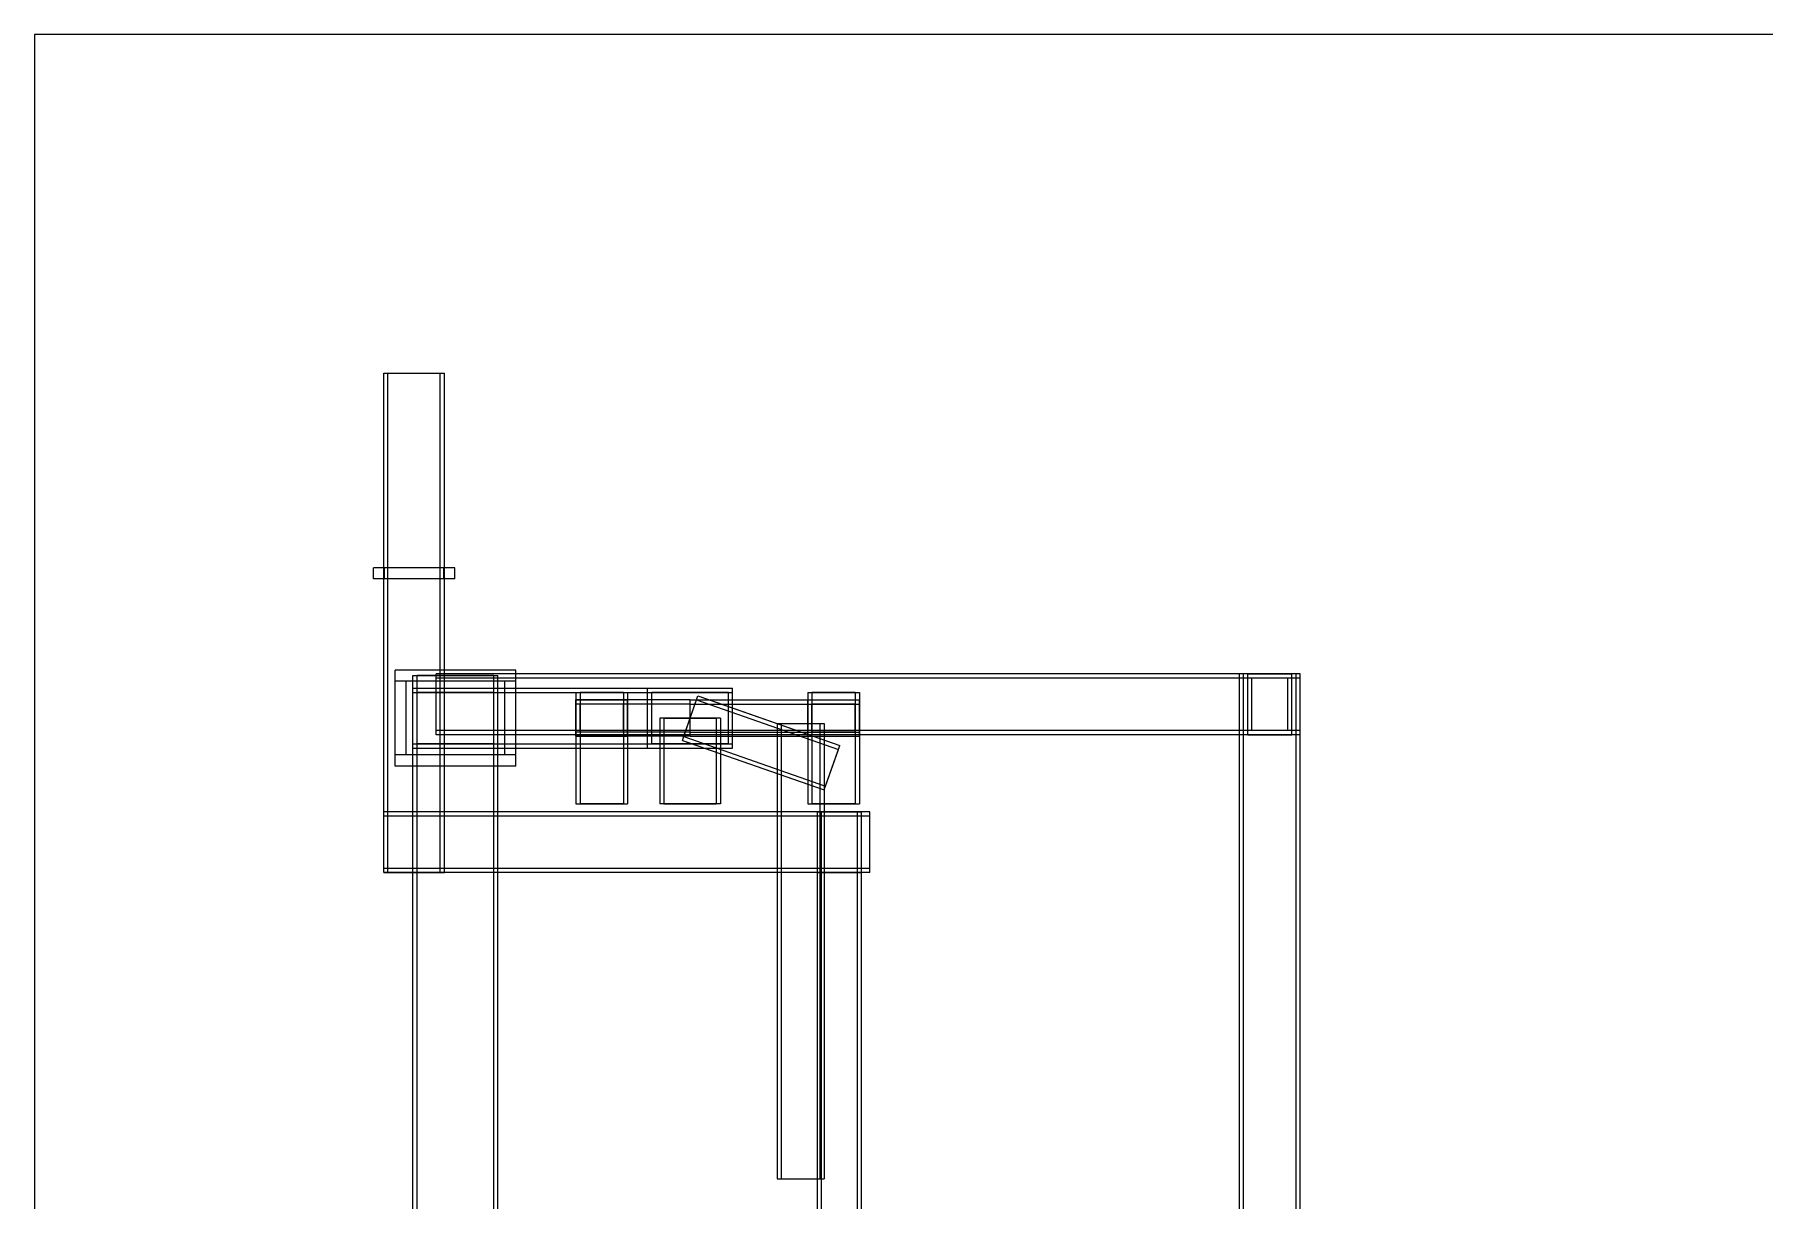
# Model space of a CAD drawing. Header units: millimetres. Extents: x -1128 to 652, y -864 to 693.
# Drawn here: x -1128 to -501, y 270 to 693 of the extents above; entities that cross this region are included whole.
import ezdxf

# ---------------------------------------------------------------- set-up
doc = ezdxf.new("R2010")
doc.units = ezdxf.units.MM
for name, color, linetype in [('BORDER', 7, 'Continuous'), ('HIDDEN', 8, 'Continuous'), ('VISIBLE', 7, 'Continuous')]:
    doc.layers.add(name, color=color, linetype=linetype)

msp = doc.modelspace()

# ---------------------------------------------------------------- linework, layer by layer
at = {"layer": 'BORDER'}
msp.add_lwpolyline([(-1127.71, -863.66), (651.79, -863.66), (651.79, 692.72), (-1127.71, 692.72)], close=True, dxfattribs=at)
at = {"layer": 'HIDDEN'}
for points in [[(-1001.24, 570), (-979.24, 570)], [(-1001.24, 389), (-1001.24, 570)], [(-999.74, 389), (-999.74, 570)], [(-999.74, 389), (-999.74, 570)], [(-999.74, 570), (-980.74, 570)], [(-999.74, 570), (-980.74, 570)], [(-980.74, 389), (-980.74, 570)], [(-980.74, 389), (-980.74, 570)], [(-979.24, 389), (-979.24, 570)], [(-1004.99, 495.5), (-1004.99, 499.5)], [(-1004.99, 495.5), (-1004.99, 499.5)], [(-975.49, 499.5), (-1004.99, 499.5)], [(-975.49, 499.5), (-1004.99, 499.5)], [(-1004.99, 495.5), (-1004.99, 499.5)], [(-975.49, 499.5), (-1004.99, 499.5)], [(-1004.99, 495.5), (-1004.99, 499.5)], [(-1004.99, 495.5), (-1004.99, 499.5)], [(-1000.99, 499.5), (-1004.99, 499.5)], [(-1000.99, 499.5), (-1004.99, 499.5)], [(-975.49, 495.5), (-1004.99, 495.5)], [(-975.49, 495.5), (-1004.99, 495.5)], [(-975.49, 495.5), (-1004.99, 495.5)], [(-1000.99, 495.5), (-1004.99, 495.5)], [(-1000.99, 495.5), (-1004.99, 495.5)], [(-1001.24, 495.5), (-1001.24, 499.5)], [(-1000.99, 495.5), (-1000.99, 499.5)], [(-1000.99, 495.5), (-1000.99, 499.5)], [(-979.49, 495.5), (-979.49, 499.5)], [(-979.49, 495.5), (-979.49, 499.5)], [(-975.49, 499.5), (-979.49, 499.5)], [(-975.49, 499.5), (-979.49, 499.5)], [(-975.49, 495.5), (-979.49, 495.5)], [(-975.49, 495.5), (-979.49, 495.5)], [(-979.24, 495.5), (-979.24, 499.5)], [(-975.49, 495.5), (-975.49, 499.5)], [(-975.49, 495.5), (-975.49, 499.5)], [(-975.49, 495.5), (-975.49, 499.5)], [(-975.49, 495.5), (-975.49, 499.5)], [(-975.49, 495.5), (-975.49, 499.5)], [(-953.34, 462.35), (-997.14, 462.35)], [(-997.14, 458.35), (-997.14, 462.35)], [(-953.34, 458.35), (-997.14, 458.35)], [(-993.14, 458.35), (-997.14, 458.35)], [(-997.14, 431.65), (-997.14, 458.35)], [(-993.14, 431.65), (-993.14, 458.35)], [(-990.64, 460.4), (-959.84, 460.4)], [(-990.64, 460.4), (-959.84, 460.4)], [(-990.64, 55.08), (-990.64, 460.4)], [(-990.64, 458.35), (-990.64, 460.4)], [(-989.14, 55.08), (-989.14, 460.4)], [(-989.14, 55.08), (-989.14, 460.4)], [(-961.34, 460.4), (-989.14, 460.4)], [(-961.34, 460.4), (-989.14, 460.4)], [(-953.34, 461), (-982.24, 461)], [(-982.24, 439), (-982.24, 461)], [(-669.24, 461), (-982.24, 461)], [(-982.24, 439), (-982.24, 461)], [(-669.24, 459.5), (-982.24, 459.5)], [(-669.24, 459.5), (-982.24, 459.5)], [(-982.24, 440.5), (-982.24, 459.5)], [(-982.24, 440.5), (-982.24, 459.5)], [(-979.24, 389), (-979.24, 462.35)], [(-961.34, 55.08), (-961.34, 460.4)], [(-961.34, 55.08), (-961.34, 460.4)], [(-959.84, 55.08), (-959.84, 460.4)], [(-959.84, 458.35), (-959.84, 460.4)], [(-953.34, 458.35), (-957.34, 458.35)], [(-957.34, 431.65), (-957.34, 458.35)], [(-953.34, 458.35), (-953.34, 462.35)], [(-953.34, 431.65), (-953.34, 458.35)], [(-691.24, 38.8), (-691.24, 461)], [(-669.24, 461), (-691.24, 461)], [(-691.24, 439), (-691.24, 461)], [(-669.24, 461), (-691.24, 461)], [(-689.74, 38.8), (-689.74, 461)], [(-689.74, 38.8), (-689.74, 461)], [(-670.74, 461), (-689.74, 461)], [(-670.74, 461), (-689.74, 461)], [(-688.24, 461), (-672.24, 461)], [(-688.24, 439), (-688.24, 461)], [(-686.74, 440.5), (-686.74, 459.5)], [(-673.74, 459.5), (-686.74, 459.5)], [(-673.74, 440.5), (-673.74, 459.5)], [(-672.24, 439), (-672.24, 461)], [(-670.74, 38.8), (-670.74, 461)], [(-670.74, 38.8), (-670.74, 461)], [(-669.24, 38.8), (-669.24, 461)], [(-669.24, 439), (-669.24, 461)], [(-669.24, 439), (-669.24, 461)], [(-669.24, 440.5), (-669.24, 459.5)], [(-669.24, 440.5), (-669.24, 459.5)], [(-990.64, 455.85), (-959.84, 455.85)], [(-990.64, 455.85), (-959.84, 455.85)], [(-990.64, 434.15), (-990.64, 455.85)], [(-990.64, 434.15), (-990.64, 455.85)], [(-990.64, 455.85), (-959.84, 455.85)], [(-990.64, 434.15), (-990.64, 455.85)], [(-990.64, 434.15), (-990.64, 455.85)], [(-990.64, 455.85), (-874.84, 455.85)], [(-990.64, 454.35), (-874.84, 454.35)], [(-990.64, 454.35), (-874.84, 454.35)], [(-990.64, 435.65), (-990.64, 454.35)], [(-990.64, 435.65), (-990.64, 454.35)], [(-989.14, 435.65), (-989.14, 454.35)], [(-961.34, 454.35), (-989.14, 454.35)], [(-989.14, 435.65), (-989.14, 454.35)], [(-961.34, 454.35), (-989.14, 454.35)], [(-989.14, 435.65), (-989.14, 454.35)], [(-961.34, 454.35), (-989.14, 454.35)], [(-961.34, 435.65), (-961.34, 454.35)], [(-961.34, 435.65), (-961.34, 454.35)], [(-961.34, 435.65), (-961.34, 454.35)], [(-959.84, 434.15), (-959.84, 455.85)], [(-959.84, 434.15), (-959.84, 455.85)], [(-959.84, 434.15), (-959.84, 455.85)], [(-959.84, 434.15), (-959.84, 455.85)], [(-957.34, 434.15), (-957.34, 455.85)], [(-953.34, 434.15), (-953.34, 455.85)], [(-931.59, 454.35), (-912.89, 454.35)], [(-931.59, 454.35), (-931.59, 414)], [(-912.89, 451.59), (-931.59, 451.59)], [(-931.59, 438.41), (-931.59, 451.59)], [(-890.24, 451.59), (-931.59, 451.59)], [(-931.59, 438.41), (-931.59, 451.59)], [(-931.59, 451.59), (-912.89, 451.59)], [(-931.59, 438.41), (-931.59, 451.59)], [(-930.09, 454.35), (-930.09, 414)], [(-930.09, 454.35), (-930.09, 414)], [(-914.39, 454.35), (-930.09, 454.35)], [(-914.39, 454.35), (-930.09, 454.35)], [(-914.39, 454.35), (-914.39, 414)], [(-914.39, 454.35), (-914.39, 414)], [(-912.89, 454.35), (-912.89, 414)], [(-912.89, 438.41), (-912.89, 451.59)], [(-905.64, 455.85), (-874.84, 455.85)], [(-905.64, 455.85), (-874.84, 455.85)], [(-905.64, 434.15), (-905.64, 455.85)], [(-905.64, 438.41), (-905.64, 451.59)], [(-904.14, 435.65), (-904.14, 454.35)], [(-876.34, 454.35), (-904.14, 454.35)], [(-904.14, 438.41), (-904.14, 451.59)], [(-893.05, 436.95), (-887.42, 453.05)], [(-892.56, 438.37), (-887.92, 451.63)], [(-892.56, 438.37), (-887.92, 451.63)], [(-892.54, 438.41), (-887.93, 451.59)], [(-890.24, 438.41), (-890.24, 451.59)], [(-890.24, 451.59), (-828.89, 451.59)], [(-890.24, 438.41), (-890.24, 451.59)], [(-887.92, 451.63), (-836.5, 433.63)], [(-887.92, 451.63), (-836.5, 433.63)], [(-887.42, 453.05), (-836, 435.05)], [(-883.25, 451.59), (-836, 435.05)], [(-876.34, 435.65), (-876.34, 454.35)], [(-876.34, 438.41), (-876.34, 451.59)], [(-874.84, 434.15), (-874.84, 455.85)], [(-874.84, 434.15), (-874.84, 455.85)], [(-874.84, 434.15), (-874.84, 455.85)], [(-874.84, 435.65), (-874.84, 454.35)], [(-874.84, 435.65), (-874.84, 454.35)], [(-874.84, 438.41), (-874.84, 451.59)], [(-847.59, 454.35), (-828.89, 454.35)], [(-847.59, 454.35), (-847.59, 414)], [(-847.59, 451.59), (-828.89, 451.59)], [(-847.59, 451.59), (-828.89, 451.59)], [(-847.59, 438.41), (-847.59, 451.59)], [(-846.09, 454.35), (-846.09, 414)], [(-846.09, 454.35), (-846.09, 414)], [(-830.39, 454.35), (-846.09, 454.35)], [(-830.39, 454.35), (-846.09, 454.35)], [(-830.39, 454.35), (-830.39, 414)], [(-830.39, 454.35), (-830.39, 414)], [(-828.89, 454.35), (-828.89, 414)], [(-828.89, 438.41), (-828.89, 451.59)], [(-828.89, 438.41), (-828.89, 451.59)], [(-828.89, 438.41), (-828.89, 451.59)], [(-890.24, 450.09), (-931.59, 450.09)], [(-890.24, 450.09), (-931.59, 450.09)], [(-931.59, 439.91), (-931.59, 450.09)], [(-931.59, 439.91), (-931.59, 450.09)], [(-930.09, 439.91), (-930.09, 450.09)], [(-914.39, 450.09), (-930.09, 450.09)], [(-914.39, 439.91), (-914.39, 450.09)], [(-901.24, 445), (-901.24, 414)], [(-879.24, 445), (-901.24, 445)], [(-901.24, 445), (-901.24, 438.41)], [(-879.24, 445), (-901.24, 445)], [(-899.74, 445), (-899.74, 414)], [(-899.74, 445), (-899.74, 414)], [(-899.74, 445), (-880.74, 445)], [(-899.74, 445), (-880.74, 445)], [(-890.24, 450.09), (-828.89, 450.09)], [(-890.24, 450.09), (-828.89, 450.09)], [(-890.24, 439.91), (-890.24, 450.09)], [(-890.24, 439.91), (-890.24, 450.09)], [(-890.24, 439.91), (-890.24, 450.09)], [(-890.24, 439.91), (-890.24, 450.09)], [(-880.74, 445), (-880.74, 414)], [(-880.74, 445), (-880.74, 414)], [(-879.24, 445), (-879.24, 414)], [(-879.24, 445), (-879.24, 432.12)], [(-846.09, 439.91), (-846.09, 450.09)], [(-830.39, 450.09), (-846.09, 450.09)], [(-830.39, 439.91), (-830.39, 450.09)], [(-828.89, 439.91), (-828.89, 450.09)], [(-828.89, 439.91), (-828.89, 450.09)], [(-669.24, 440.5), (-982.24, 440.5)], [(-669.24, 440.5), (-982.24, 440.5)], [(-828.89, 439), (-982.24, 439)], [(-669.24, 439), (-982.24, 439)], [(-890.24, 439.91), (-931.59, 439.91)], [(-890.24, 439.91), (-931.59, 439.91)], [(-914.39, 439.91), (-930.09, 439.91)], [(-890.24, 439.91), (-828.89, 439.91)], [(-890.24, 439.91), (-828.89, 439.91)], [(-858.76, 443.1), (-841.71, 443.1)], [(-858.76, 443.1), (-858.76, 278)], [(-858.76, 443.1), (-841.71, 443.1)], [(-858.76, 443.1), (-858.76, 438.41)], [(-857.26, 443.1), (-857.26, 278)], [(-857.26, 443.1), (-857.26, 278)], [(-857.26, 443.1), (-843.21, 443.1)], [(-857.26, 443.1), (-843.21, 443.1)], [(-830.39, 439.91), (-846.09, 439.91)], [(-843.21, 443.1), (-843.21, 278)], [(-843.21, 443.1), (-843.21, 278)], [(-841.71, 443.1), (-841.71, 278)], [(-841.71, 443.1), (-841.71, 414)], [(-688.24, 439), (-672.24, 439)], [(-673.74, 440.5), (-686.74, 440.5)], [(-990.64, 435.65), (-874.84, 435.65)], [(-990.64, 435.65), (-874.84, 435.65)], [(-990.64, 434.15), (-959.84, 434.15)], [(-990.64, 434.15), (-959.84, 434.15)], [(-990.64, 434.15), (-959.84, 434.15)], [(-990.64, 434.15), (-874.84, 434.15)], [(-961.34, 435.65), (-989.14, 435.65)], [(-961.34, 435.65), (-989.14, 435.65)], [(-961.34, 435.65), (-989.14, 435.65)], [(-912.89, 438.41), (-931.59, 438.41)], [(-890.24, 438.41), (-931.59, 438.41)], [(-931.59, 438.41), (-912.89, 438.41)], [(-931.59, 434.15), (-912.89, 434.15)], [(-905.64, 434.15), (-874.84, 434.15)], [(-905.64, 434.15), (-874.84, 434.15)], [(-876.34, 435.65), (-904.14, 435.65)], [(-901.24, 435.65), (-901.24, 434.15)], [(-893.05, 436.95), (-841.63, 418.96)], [(-892.56, 438.37), (-841.14, 420.37)], [(-892.56, 438.37), (-841.14, 420.37)], [(-890.24, 438.41), (-828.89, 438.41)], [(-889.33, 435.65), (-885.04, 434.15)], [(-847.59, 438.41), (-828.89, 438.41)], [(-847.59, 438.41), (-828.89, 438.41)], [(-841.63, 418.96), (-836, 435.05)], [(-841.63, 418.96), (-836, 435.05)], [(-841.14, 420.37), (-836.5, 433.63)], [(-841.14, 420.37), (-836.5, 433.63)], [(-953.34, 431.65), (-997.14, 431.65)], [(-997.14, 427.65), (-997.14, 431.65)], [(-993.14, 431.65), (-997.14, 431.65)], [(-953.34, 427.65), (-997.14, 427.65)], [(-990.64, 427.65), (-990.64, 431.65)], [(-959.84, 427.65), (-959.84, 431.65)], [(-953.34, 431.65), (-957.34, 431.65)], [(-953.34, 427.65), (-953.34, 431.65)], [(-847.59, 421.04), (-841.63, 418.96)], [(-931.59, 414), (-912.89, 414)], [(-914.39, 414), (-930.09, 414)], [(-914.39, 414), (-930.09, 414)], [(-879.24, 414), (-901.24, 414)], [(-899.74, 414), (-880.74, 414)], [(-899.74, 414), (-880.74, 414)], [(-847.59, 414), (-828.89, 414)], [(-830.39, 414), (-846.09, 414)], [(-830.39, 414), (-846.09, 414)], [(-825.09, 411), (-1001.24, 411)], [(-1001.24, 389), (-1001.24, 411)], [(-825.09, 409.5), (-1001.24, 409.5)], [(-825.09, 409.5), (-1001.24, 409.5)], [(-1001.24, 390.5), (-1001.24, 409.5)], [(-1001.24, 390.5), (-1001.24, 409.5)], [(-959.84, 411), (-990.64, 411)], [(-841.71, 411), (-858.76, 411)], [(-844.09, 278), (-844.09, 411)], [(-828.09, 411), (-844.09, 411)], [(-828.09, 411), (-844.09, 411)], [(-844.09, 209), (-844.09, 411)], [(-844.09, 411), (-828.09, 411)], [(-844.09, 411), (-841.71, 411)], [(-844.09, 389), (-844.09, 411)], [(-844.09, 389), (-844.09, 411)], [(-842.59, 209), (-842.59, 411)], [(-842.59, 209), (-842.59, 411)], [(-842.59, 411), (-829.59, 411)], [(-842.59, 411), (-829.59, 411)], [(-842.59, 390.5), (-842.59, 409.5)], [(-829.59, 409.5), (-842.59, 409.5)], [(-842.59, 390.5), (-842.59, 409.5)], [(-841.71, 409.5), (-842.59, 409.5)], [(-829.59, 209), (-829.59, 411)], [(-829.59, 209), (-829.59, 411)], [(-829.59, 390.5), (-829.59, 409.5)], [(-828.09, 389), (-828.09, 411)], [(-828.09, 209), (-828.09, 411)], [(-828.09, 389), (-828.09, 411)], [(-825.09, 389), (-825.09, 411)], [(-825.09, 390.5), (-825.09, 409.5)], [(-825.09, 390.5), (-825.09, 409.5)], [(-825.09, 390.5), (-1001.24, 390.5)], [(-825.09, 390.5), (-1001.24, 390.5)], [(-825.09, 389), (-1001.24, 389)], [(-1001.24, 389), (-979.24, 389)], [(-999.74, 389), (-980.74, 389)], [(-999.74, 389), (-980.74, 389)], [(-959.84, 389), (-990.64, 389)], [(-990.64, 389), (-979.24, 389)], [(-841.71, 389), (-858.76, 389)], [(-844.09, 389), (-841.71, 389)], [(-844.09, 389), (-828.09, 389)], [(-829.59, 390.5), (-842.59, 390.5)], [(-841.71, 390.5), (-842.59, 390.5)], [(-858.76, 278), (-841.71, 278)], [(-857.26, 278), (-843.21, 278)], [(-857.26, 278), (-843.21, 278)]]:
    msp.add_lwpolyline(points, dxfattribs=at)
at = {"layer": 'VISIBLE'}
for points in [[(-1001.24, 570), (-979.24, 570)], [(-1001.24, 499.5), (-1001.24, 570)], [(-979.24, 499.5), (-979.24, 570)], [(-1004.99, 495.5), (-1004.99, 499.5)], [(-975.49, 499.5), (-1004.99, 499.5)], [(-975.49, 495.5), (-1004.99, 495.5)], [(-1001.24, 389), (-1001.24, 495.5)], [(-979.24, 462.35), (-979.24, 495.5)], [(-975.49, 495.5), (-975.49, 499.5)], [(-953.34, 462.35), (-997.14, 462.35)], [(-997.14, 458.35), (-997.14, 462.35)], [(-953.34, 458.35), (-997.14, 458.35)], [(-993.14, 458.35), (-997.14, 458.35)], [(-997.14, 431.65), (-997.14, 458.35)], [(-993.14, 431.65), (-993.14, 458.35)], [(-990.64, 431.65), (-990.64, 458.35)], [(-959.84, 455.85), (-959.84, 458.35)], [(-953.34, 458.35), (-957.34, 458.35)], [(-957.34, 455.85), (-957.34, 458.35)], [(-953.34, 458.35), (-953.34, 462.35)], [(-669.24, 461), (-953.34, 461)], [(-953.34, 455.85), (-953.34, 458.35)], [(-688.24, 461), (-672.24, 461)], [(-688.24, 439), (-688.24, 461)], [(-686.74, 440.5), (-686.74, 459.5)], [(-673.74, 459.5), (-686.74, 459.5)], [(-673.74, 440.5), (-673.74, 459.5)], [(-672.24, 439), (-672.24, 461)], [(-669.24, 439), (-669.24, 461)], [(-990.64, 455.85), (-959.84, 455.85)], [(-990.64, 434.15), (-990.64, 455.85)], [(-990.64, 434.15), (-990.64, 455.85)], [(-990.64, 455.85), (-905.64, 455.85)], [(-989.14, 435.65), (-989.14, 454.35)], [(-961.34, 454.35), (-989.14, 454.35)], [(-961.34, 435.65), (-961.34, 454.35)], [(-959.84, 434.15), (-959.84, 455.85)], [(-931.59, 454.35), (-912.89, 454.35)], [(-931.59, 454.35), (-931.59, 414)], [(-931.59, 451.59), (-912.89, 451.59)], [(-931.59, 438.41), (-931.59, 451.59)], [(-912.89, 454.35), (-912.89, 414)], [(-890.24, 451.59), (-912.89, 451.59)], [(-912.89, 438.41), (-912.89, 451.59)], [(-905.64, 455.85), (-874.84, 455.85)], [(-905.64, 451.59), (-905.64, 455.85)], [(-904.14, 451.59), (-904.14, 454.35)], [(-876.34, 454.35), (-904.14, 454.35)], [(-890.24, 438.41), (-890.24, 451.59)], [(-890.24, 451.59), (-847.59, 451.59)], [(-890.24, 438.41), (-890.24, 451.59)], [(-887.93, 451.59), (-887.42, 453.05)], [(-887.42, 453.05), (-883.25, 451.59)], [(-876.34, 451.59), (-876.34, 454.35)], [(-874.84, 451.59), (-874.84, 455.85)], [(-847.59, 454.35), (-828.89, 454.35)], [(-847.59, 454.35), (-847.59, 414)], [(-847.59, 451.59), (-828.89, 451.59)], [(-847.59, 438.41), (-847.59, 451.59)], [(-828.89, 454.35), (-828.89, 414)], [(-828.89, 438.41), (-828.89, 451.59)], [(-930.09, 439.91), (-930.09, 450.09)], [(-914.39, 450.09), (-930.09, 450.09)], [(-914.39, 439.91), (-914.39, 450.09)], [(-846.09, 439.91), (-846.09, 450.09)], [(-830.39, 450.09), (-846.09, 450.09)], [(-830.39, 439.91), (-830.39, 450.09)], [(-914.39, 439.91), (-930.09, 439.91)], [(-830.39, 439.91), (-846.09, 439.91)], [(-669.24, 439), (-828.89, 439)], [(-691.24, 116.59), (-691.24, 439)], [(-688.24, 439), (-672.24, 439)], [(-673.74, 440.5), (-686.74, 440.5)], [(-669.24, 116.59), (-669.24, 439)], [(-990.64, 434.15), (-959.84, 434.15)], [(-990.64, 434.15), (-931.59, 434.15)], [(-961.34, 435.65), (-989.14, 435.65)], [(-959.84, 431.65), (-959.84, 434.15)], [(-957.34, 431.65), (-957.34, 434.15)], [(-953.34, 431.65), (-953.34, 434.15)], [(-931.59, 438.41), (-912.89, 438.41)], [(-890.24, 438.41), (-912.89, 438.41)], [(-912.89, 434.15), (-905.64, 434.15)], [(-905.64, 434.15), (-905.64, 438.41)], [(-905.64, 434.15), (-874.84, 434.15)], [(-904.14, 435.65), (-904.14, 438.41)], [(-876.34, 435.65), (-904.14, 435.65)], [(-901.24, 438.41), (-901.24, 435.65)], [(-901.24, 434.15), (-901.24, 414)], [(-893.05, 436.95), (-892.54, 438.41)], [(-893.05, 436.95), (-889.33, 435.65)], [(-890.24, 438.41), (-847.59, 438.41)], [(-885.04, 434.15), (-847.59, 421.04)], [(-876.34, 435.65), (-876.34, 438.41)], [(-874.84, 434.15), (-874.84, 438.41)], [(-858.76, 438.41), (-858.76, 278)], [(-847.59, 438.41), (-828.89, 438.41)], [(-953.34, 431.65), (-997.14, 431.65)], [(-997.14, 427.65), (-997.14, 431.65)], [(-993.14, 431.65), (-997.14, 431.65)], [(-953.34, 427.65), (-997.14, 427.65)], [(-990.64, 55.68), (-990.64, 427.65)], [(-959.84, 77.94), (-959.84, 427.65)], [(-953.34, 431.65), (-957.34, 431.65)], [(-953.34, 427.65), (-953.34, 431.65)], [(-879.24, 432.12), (-879.24, 414)], [(-931.59, 414), (-912.89, 414)], [(-879.24, 414), (-901.24, 414)], [(-847.59, 414), (-828.89, 414)], [(-841.71, 414), (-841.71, 278)], [(-990.64, 411), (-1001.24, 411)], [(-1001.24, 389), (-1001.24, 411)], [(-858.76, 411), (-959.84, 411)], [(-841.71, 411), (-828.09, 411)], [(-825.09, 411), (-841.71, 411)], [(-829.59, 409.5), (-841.71, 409.5)], [(-829.59, 390.5), (-829.59, 409.5)], [(-828.09, 389), (-828.09, 411)], [(-825.09, 389), (-825.09, 411)], [(-990.64, 389), (-1001.24, 389)], [(-1001.24, 389), (-990.64, 389)], [(-858.76, 389), (-959.84, 389)], [(-829.59, 390.5), (-841.71, 390.5)], [(-841.71, 389), (-828.09, 389)], [(-825.09, 389), (-841.71, 389)], [(-828.09, 231), (-828.09, 389)], [(-858.76, 278), (-841.71, 278)], [(-844.09, 231), (-844.09, 278)]]:
    msp.add_lwpolyline(points, dxfattribs=at)

doc.saveas('drawing.dxf')
